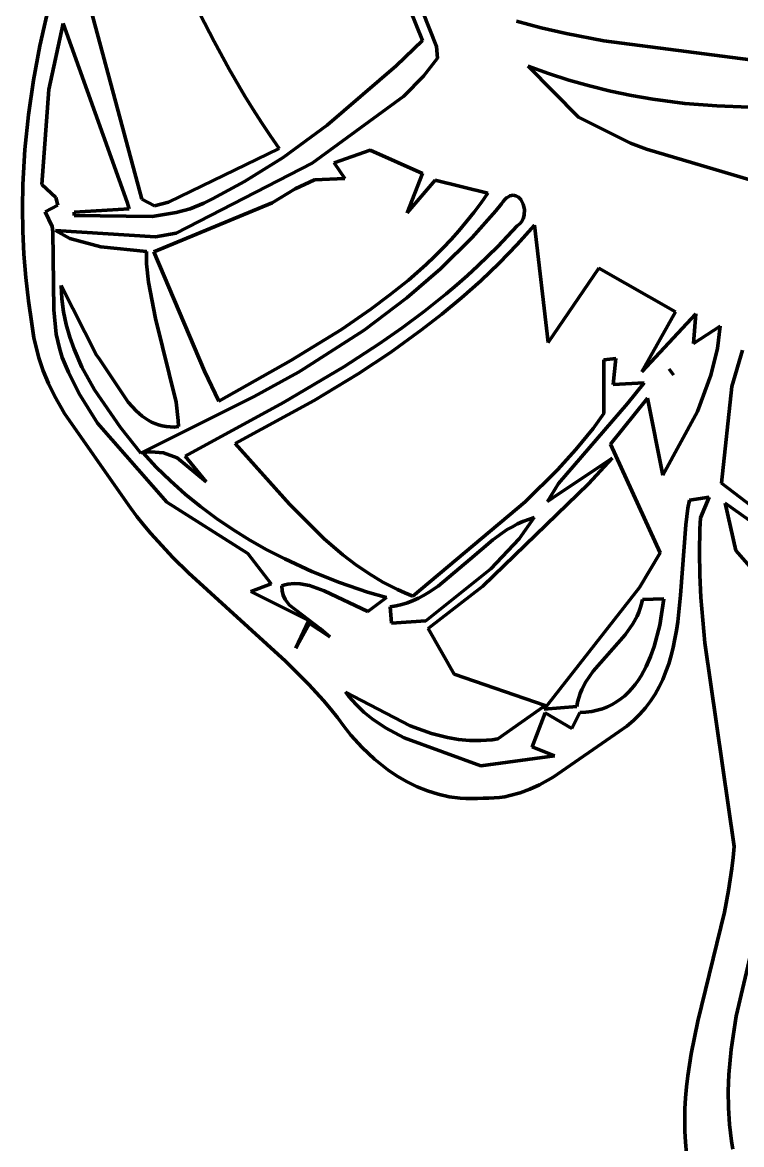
# Model space of a CAD drawing. Header units: millimetres. Extents: x 0 to 10.4, y 0 to 10.4.
# Drawn here: x 3.508 to 4.383, y 1.623 to 2.99 of the extents above; entities that cross this region are included whole.
import ezdxf

# ---------------------------------------------------------------- set-up
doc = ezdxf.new("R2010")
doc.units = ezdxf.units.MM
doc.layers.add('color#2b2b2bff', color=7, linetype='CONTINUOUS', lineweight=100)
doc.layers.add('color#fdfdfdff', color=7, linetype='CONTINUOUS', lineweight=100)

msp = doc.modelspace()

# ---------------------------------------------------------------- linework, layer by layer
at = {"layer": 'color#2b2b2bff'}
for p, q in [((3.9614, 3.0516), (3.9947, 2.9676)), ((4.0119, 2.9604), (3.9795, 3.043)), ((3.5835, 3.0329), (3.6529, 2.7744)), ((3.5287, 2.9612), (3.5414, 3.0165)), ((3.741, 2.9664), (3.7237, 3.0003)), ((3.5573, 2.9884), (3.5399, 2.9081)), ((3.6353, 2.7707), (3.5573, 2.9884)), ((4.1094, 2.9912), (4.1394, 2.9832)), ((4.1394, 2.9832), (4.1697, 2.9763)), ((3.7593, 2.933), (3.741, 2.9664)), ((3.9947, 2.9676), (3.9629, 2.9369)), ((4.1697, 2.9763), (4.2156, 2.9674)), ((4.2156, 2.9674), (4.4164, 2.9412)), ((3.5209, 2.9193), (3.5287, 2.9612)), ((4.0133, 2.9462), (4.0119, 2.9604)), ((3.9961, 2.9245), (4.0133, 2.9462)), ((3.7785, 2.9001), (3.7593, 2.933)), ((3.9629, 2.9369), (3.8788, 2.8645)), ((4.1235, 2.9364), (4.1847, 2.8743)), ((4.1481, 2.9275), (4.1235, 2.9364)), ((4.173, 2.9195), (4.1481, 2.9275)), ((3.5148, 2.8772), (3.5209, 2.9193)), ((3.972, 2.8998), (3.9961, 2.9245)), ((4.1982, 2.9124), (4.173, 2.9195)), ((4.2237, 2.9061), (4.1982, 2.9124)), ((3.5399, 2.9081), (3.5313, 2.7922)), ((3.7885, 2.8839), (3.7785, 2.9001)), ((3.8603, 2.8182), (3.972, 2.8998)), ((4.2493, 2.9008), (4.2237, 2.9061)), ((4.2752, 2.8963), (4.2493, 2.9008)), ((4.3142, 2.8912), (4.2752, 2.8963)), ((4.3535, 2.888), (4.3142, 2.8912)), ((4.3928, 2.8867), (4.3535, 2.888)), ((3.5105, 2.8348), (3.5148, 2.8772)), ((3.7988, 2.8678), (3.7885, 2.8839)), ((4.1847, 2.8743), (4.2481, 2.8429)), ((3.8094, 2.852), (3.7988, 2.8678)), ((3.8788, 2.8645), (3.825, 2.8254)), ((3.8203, 2.8362), (3.8094, 2.852)), ((3.5081, 2.7923), (3.5105, 2.8348)), ((3.6853, 2.7708), (3.8203, 2.8362)), ((3.9309, 2.834), (3.8873, 2.8188)), ((3.9947, 2.8056), (3.9309, 2.834)), ((4.2481, 2.8429), (4.2678, 2.8353)), ((4.2678, 2.8353), (4.3962, 2.7973)), ((3.695, 2.733), (3.8603, 2.8182)), ((3.825, 2.8254), (3.7781, 2.796)), ((3.8873, 2.8188), (3.9001, 2.7995)), ((3.9763, 2.7579), (3.9947, 2.8056)), ((3.5076, 2.764), (3.5081, 2.7923)), ((3.5313, 2.7922), (3.5484, 2.7767)), ((3.7781, 2.796), (3.7392, 2.7749)), ((3.8632, 2.7979), (3.8397, 2.7869)), ((3.9001, 2.7995), (3.8632, 2.7979)), ((4.0103, 2.7978), (3.9763, 2.7579)), ((4.0744, 2.7819), (4.0103, 2.7978)), ((3.5484, 2.7767), (3.5507, 2.7672)), ((3.8397, 2.7869), (3.8117, 2.7701)), ((4.0661, 2.77), (4.0744, 2.7819)), ((4.0973, 2.776), (4.0953, 2.7741)), ((4.0994, 2.7775), (4.0973, 2.776)), ((4.1014, 2.7785), (4.0994, 2.7775)), ((4.1033, 2.7791), (4.1014, 2.7785)), ((4.1051, 2.7793), (4.1033, 2.7791)), ((4.1069, 2.7791), (4.1051, 2.7793)), ((4.1087, 2.7787), (4.1069, 2.7791)), ((4.1118, 2.7769), (4.1087, 2.7787)), ((4.1145, 2.7741), (4.1118, 2.7769)), ((3.5079, 2.7356), (3.5076, 2.764)), ((3.5507, 2.7672), (3.5354, 2.7589)), ((3.5704, 2.7587), (3.6377, 2.7628)), ((3.6377, 2.7628), (3.6353, 2.7707)), ((3.6529, 2.7744), (3.6685, 2.7662)), ((3.8117, 2.7701), (3.6677, 2.7103)), ((3.6685, 2.7662), (3.6853, 2.7708)), ((3.7118, 2.7629), (3.6948, 2.7581)), ((3.7284, 2.7695), (3.7118, 2.7629)), ((3.7392, 2.7749), (3.7284, 2.7695)), ((4.0575, 2.7584), (4.0661, 2.77)), ((4.0911, 2.7688), (4.0842, 2.7604)), ((4.0932, 2.7717), (4.0911, 2.7688)), ((4.0953, 2.7741), (4.0932, 2.7717)), ((4.1175, 2.7685), (4.1145, 2.7741)), ((4.119, 2.7619), (4.1175, 2.7685)), ((4.1188, 2.7551), (4.119, 2.7619)), ((3.5354, 2.7589), (3.5439, 2.7411)), ((3.5705, 2.7545), (3.5704, 2.7587)), ((3.6656, 2.7534), (3.5705, 2.7545)), ((3.6948, 2.7581), (3.6656, 2.7534)), ((4.0485, 2.7471), (4.0575, 2.7584)), ((4.0842, 2.7604), (4.0553, 2.7279)), ((4.1153, 2.7468), (4.1175, 2.7507)), ((4.1175, 2.7507), (4.1188, 2.7551)), ((3.5093, 2.7073), (3.5079, 2.7356)), ((3.5439, 2.7411), (3.5446, 2.7352)), ((3.5446, 2.7352), (3.5459, 2.6396)), ((3.5653, 2.7267), (3.5478, 2.7363)), ((3.5478, 2.7363), (3.6698, 2.7288)), ((4.0296, 2.7254), (4.0392, 2.7361)), ((4.0392, 2.7361), (4.0485, 2.7471)), ((4.0984, 2.7294), (4.11, 2.7421)), ((4.11, 2.7421), (4.112, 2.7435)), ((4.112, 2.7435), (4.1138, 2.745)), ((4.1138, 2.745), (4.1153, 2.7468)), ((4.1311, 2.7427), (4.1208, 2.7309)), ((4.1477, 2.6), (4.1311, 2.7427)), ((3.6032, 2.7163), (3.5653, 2.7267)), ((3.6698, 2.7288), (3.695, 2.733)), ((4.0553, 2.7279), (4.0167, 2.6897)), ((4.0197, 2.7149), (4.0296, 2.7254)), ((4.0865, 2.717), (4.0984, 2.7294)), ((4.1208, 2.7309), (4.1102, 2.7193)), ((3.5116, 2.679), (3.5093, 2.7073)), ((3.6585, 2.7107), (3.6032, 2.7163)), ((3.6587, 2.6956), (3.6585, 2.7107)), ((3.6677, 2.7103), (3.7293, 2.565)), ((4.0096, 2.7048), (4.0197, 2.7149)), ((4.0744, 2.7049), (4.0865, 2.717)), ((4.1102, 2.7193), (4.0884, 2.6967)), ((3.6609, 2.6732), (3.6587, 2.6956)), ((3.9885, 2.6853), (3.9992, 2.6949)), ((3.9992, 2.6949), (4.0096, 2.7048)), ((4.0495, 2.6815), (4.0621, 2.6931)), ((4.0621, 2.6931), (4.0744, 2.7049)), ((4.0884, 2.6967), (4.0658, 2.6751)), ((4.0167, 2.6897), (3.9757, 2.6542)), ((3.9776, 2.6759), (3.9885, 2.6853)), ((4.0367, 2.6703), (4.0495, 2.6815)), ((4.2095, 2.6906), (4.1477, 2.6)), ((4.303, 2.6372), (4.2095, 2.6906)), ((3.5148, 2.6508), (3.5116, 2.679)), ((3.555, 2.6611), (3.5547, 2.6693)), ((3.5547, 2.6693), (3.5979, 2.5843)), ((3.6698, 2.6292), (3.6609, 2.6732)), ((3.9552, 2.6578), (3.9776, 2.6759)), ((4.0237, 2.6593), (4.0367, 2.6703)), ((4.0658, 2.6751), (4.0424, 2.6544)), ((3.5556, 2.6531), (3.555, 2.6611)), ((3.5577, 2.6372), (3.5556, 2.6531)), ((3.9757, 2.6542), (3.9236, 2.6149)), ((3.9321, 2.6405), (3.9552, 2.6578)), ((3.9972, 2.638), (4.0237, 2.6593)), ((4.0424, 2.6544), (4.0184, 2.6344)), ((3.5192, 2.6226), (3.5148, 2.6508)), ((3.5459, 2.6396), (3.5487, 2.6102)), ((3.8963, 2.6159), (3.9321, 2.6405)), ((3.5609, 2.6217), (3.5577, 2.6372)), ((3.6947, 2.5272), (3.6698, 2.6292)), ((3.9699, 2.6177), (3.9972, 2.638)), ((4.0184, 2.6344), (3.9937, 2.6152)), ((4.2621, 2.5642), (4.303, 2.6372)), ((4.3278, 2.6347), (4.2621, 2.5642)), ((4.325, 2.5988), (4.3278, 2.6347)), ((3.5202, 2.6141), (3.5192, 2.6226)), ((3.5216, 2.6057), (3.5202, 2.6141)), ((3.5652, 2.6065), (3.5609, 2.6217)), ((3.8345, 2.5779), (3.8963, 2.6159)), ((3.9236, 2.6149), (3.8504, 2.5679)), ((3.942, 2.5982), (3.9699, 2.6177)), ((3.9937, 2.6152), (3.9557, 2.5878)), ((4.3575, 2.6198), (4.325, 2.5988)), ((4.3541, 2.5927), (4.3575, 2.6198)), ((3.5233, 2.5975), (3.5216, 2.6057)), ((3.5253, 2.5893), (3.5233, 2.5975)), ((3.5487, 2.6102), (3.5525, 2.5929)), ((3.5705, 2.5917), (3.5652, 2.6065)), ((3.8991, 2.5702), (3.942, 2.5982)), ((3.5276, 2.5813), (3.5253, 2.5893)), ((3.5525, 2.5929), (3.5561, 2.5815)), ((3.58, 2.57), (3.5705, 2.5917)), ((3.5979, 2.5843), (3.6005, 2.5806)), ((3.9557, 2.5878), (3.9166, 2.5619)), ((4.3462, 2.5599), (4.3541, 2.5927)), ((4.3846, 2.5906), (4.3718, 2.5464)), ((3.533, 2.5655), (3.5276, 2.5813)), ((3.5561, 2.5815), (3.5608, 2.5704)), ((3.5608, 2.5704), (3.5636, 2.5637)), ((3.5953, 2.5422), (3.58, 2.57)), ((3.6005, 2.5806), (3.6363, 2.5273)), ((3.7468, 2.5283), (3.8345, 2.5779)), ((3.8257, 2.5266), (3.8991, 2.5702)), ((4.2156, 2.5789), (4.2305, 2.5805)), ((4.2157, 2.5134), (4.2156, 2.5789)), ((4.2305, 2.5805), (4.227, 2.5486)), ((3.5394, 2.5501), (3.533, 2.5655)), ((3.5636, 2.5637), (3.5761, 2.538)), ((3.7293, 2.565), (3.7468, 2.5283)), ((3.8439, 2.5637), (3.7897, 2.5342)), ((3.8504, 2.5679), (3.8439, 2.5637)), ((3.9166, 2.5619), (3.863, 2.5293)), ((4.2953, 2.5672), (4.3004, 2.5604)), ((4.3004, 2.5604), (4.2953, 2.5672)), ((4.3297, 2.5157), (4.3462, 2.5599)), ((3.5467, 2.5351), (3.5394, 2.5501)), ((4.227, 2.5486), (4.265, 2.5508)), ((4.265, 2.5508), (4.2447, 2.5257)), ((4.3718, 2.5464), (4.3589, 2.4286)), ((3.5589, 2.5132), (3.5467, 2.5351)), ((3.5761, 2.538), (3.5988, 2.5018)), ((3.627, 2.4962), (3.5953, 2.5422)), ((3.7897, 2.5342), (3.6517, 2.4652)), ((3.863, 2.5293), (3.7667, 2.477)), ((4.2239, 2.4759), (4.2688, 2.532)), ((4.2688, 2.532), (4.2877, 2.4384)), ((3.6363, 2.5273), (3.6461, 2.5165)), ((3.6461, 2.5165), (3.6532, 2.5103)), ((3.6973, 2.5049), (3.6947, 2.5272)), ((3.7058, 2.4614), (3.8257, 2.5266)), ((4.2447, 2.5257), (4.1605, 2.4282)), ((4.2877, 2.4384), (4.3297, 2.5157)), ((3.6313, 2.4096), (3.5589, 2.5132)), ((3.5988, 2.5018), (3.6836, 2.4053)), ((3.6532, 2.5103), (3.6608, 2.5051)), ((3.6608, 2.5051), (3.6648, 2.5029)), ((3.6648, 2.5029), (3.669, 2.501)), ((3.6977, 2.4974), (3.6973, 2.5049)), ((4.2026, 2.4953), (4.2157, 2.5134)), ((3.6517, 2.4652), (3.627, 2.4962)), ((3.669, 2.501), (3.6733, 2.4994)), ((3.6733, 2.4994), (3.6778, 2.4982)), ((3.6778, 2.4982), (3.6825, 2.4974)), ((3.6825, 2.4974), (3.6874, 2.497)), ((3.6874, 2.497), (3.6924, 2.4969)), ((3.6924, 2.4969), (3.6977, 2.4974)), ((4.1817, 2.4694), (4.2026, 2.4953)), ((3.7667, 2.477), (3.833, 2.4029)), ((4.2845, 2.3437), (4.2239, 2.4759)), ((3.6541, 2.4659), (3.664, 2.4668)), ((3.6705, 2.4481), (3.6541, 2.4659)), ((3.664, 2.4668), (3.6795, 2.4654)), ((3.6795, 2.4654), (3.6962, 2.4593)), ((3.7315, 2.4302), (3.7058, 2.4614)), ((4.1594, 2.4446), (4.1817, 2.4694)), ((3.6877, 2.4312), (3.6705, 2.4481)), ((3.6962, 2.4593), (3.7315, 2.4302)), ((4.1536, 2.4106), (4.2113, 2.4493)), ((4.2257, 2.4589), (4.1972, 2.4278)), ((4.2113, 2.4493), (4.2257, 2.4589)), ((4.1197, 2.4056), (4.1594, 2.4446)), ((3.7058, 2.4151), (3.6877, 2.4312)), ((4.1972, 2.4278), (4.0683, 2.3031)), ((4.1605, 2.4282), (4.1469, 2.4061)), ((4.3589, 2.4286), (4.4801, 2.3354)), ((3.639, 2.3986), (3.6313, 2.4096)), ((3.7245, 2.3999), (3.7058, 2.4151)), ((4.1469, 2.4061), (4.1536, 2.4106)), ((4.3199, 2.4078), (4.3181, 2.398)), ((4.3439, 2.4114), (4.3199, 2.4078)), ((4.3335, 2.3863), (4.3439, 2.4114)), ((3.647, 2.3879), (3.639, 2.3986)), ((3.6836, 2.4053), (3.7822, 2.3427)), ((3.7438, 2.3855), (3.7245, 2.3999)), ((3.833, 2.4029), (3.8751, 2.3607)), ((3.9829, 2.291), (4.1197, 2.4056)), ((4.3181, 2.398), (4.3154, 2.3776)), ((4.3636, 2.404), (4.3766, 2.3466)), ((4.4213, 2.3629), (4.3636, 2.404)), ((3.6553, 2.3775), (3.647, 2.3879)), ((3.7638, 2.3719), (3.7438, 2.3855)), ((4.1107, 2.3788), (4.1043, 2.3755)), ((4.1172, 2.3818), (4.1107, 2.3788)), ((4.1126, 2.3608), (4.131, 2.3866)), ((4.124, 2.3844), (4.1172, 2.3818)), ((4.131, 2.3866), (4.124, 2.3844)), ((4.3327, 2.3724), (4.3335, 2.3863)), ((3.6639, 2.3673), (3.6553, 2.3775)), ((3.6727, 2.3573), (3.6639, 2.3673)), ((3.7844, 2.3592), (3.7638, 2.3719)), ((4.0921, 2.368), (4.0804, 2.3595)), ((4.0981, 2.3719), (4.0921, 2.368)), ((4.1043, 2.3755), (4.0981, 2.3719)), ((4.3154, 2.3776), (4.309, 2.2919)), ((4.3321, 2.3446), (4.3327, 2.3724)), ((3.6909, 2.338), (3.6727, 2.3573)), ((3.8054, 2.3473), (3.7844, 2.3592)), ((3.8751, 2.3607), (3.8976, 2.3414)), ((4.0804, 2.3595), (4.0527, 2.3359)), ((4.078, 2.324), (4.1126, 2.3608)), ((3.7097, 2.3193), (3.6909, 2.338)), ((3.7822, 2.3427), (3.8106, 2.3059)), ((3.827, 2.3362), (3.8054, 2.3473)), ((3.8976, 2.3414), (3.9133, 2.3294)), ((4.2593, 2.3015), (4.2845, 2.3437)), ((4.3325, 2.3169), (4.3321, 2.3446)), ((4.3766, 2.3466), (4.4721, 2.2367)), ((3.86, 2.321), (3.827, 2.3362)), ((3.9133, 2.3294), (3.9296, 2.3183)), ((3.9988, 2.261), (4.078, 2.324)), ((4.0527, 2.3359), (4.0139, 2.3031)), ((3.828, 2.2115), (3.7097, 2.3193)), ((3.8937, 2.3076), (3.86, 2.321)), ((3.9296, 2.3183), (3.9466, 2.3081)), ((4.3338, 2.2892), (4.3325, 2.3169)), ((3.8106, 2.3059), (3.7857, 2.2966)), ((3.7857, 2.2966), (3.8563, 2.2612)), ((3.8233, 2.3033), (3.8272, 2.3045)), ((3.8238, 2.2974), (3.8233, 2.3033)), ((3.8253, 2.2919), (3.8238, 2.2974)), ((3.8272, 2.3045), (3.831, 2.3053)), ((3.831, 2.3053), (3.8385, 2.3062)), ((3.8385, 2.3062), (3.846, 2.306)), ((3.846, 2.306), (3.857, 2.3039)), ((3.857, 2.3039), (3.8752, 2.2973)), ((3.8752, 2.2973), (3.9283, 2.2722)), ((3.928, 2.2959), (3.8937, 2.3076)), ((3.9466, 2.3081), (3.9554, 2.3034)), ((3.9554, 2.3034), (3.9643, 2.299)), ((3.9643, 2.299), (3.9735, 2.2948)), ((4.0683, 2.3031), (4.0016, 2.2514)), ((4.0139, 2.3031), (4.0021, 2.2952)), ((4.143, 2.1534), (4.2593, 2.3015)), ((3.8277, 2.2868), (3.8253, 2.2919)), ((3.8328, 2.2798), (3.8277, 2.2868)), ((3.9511, 2.2891), (3.928, 2.2959)), ((3.9283, 2.2722), (3.9511, 2.2891)), ((3.9767, 2.2829), (3.9698, 2.2807)), ((3.9735, 2.2948), (3.9829, 2.291)), ((3.9833, 2.2854), (3.9767, 2.2829)), ((3.9898, 2.2883), (3.9833, 2.2854)), ((3.996, 2.2916), (3.9898, 2.2883)), ((4.0021, 2.2952), (3.996, 2.2916)), ((4.2628, 2.2869), (4.2616, 2.2815)), ((4.2889, 2.2878), (4.2628, 2.2869)), ((4.2838, 2.2557), (4.2889, 2.2878)), ((4.309, 2.2919), (4.3057, 2.2597)), ((4.3387, 2.2339), (4.3338, 2.2892)), ((3.8707, 2.2512), (3.8328, 2.2798)), ((3.9627, 2.279), (3.9554, 2.2778)), ((3.9554, 2.2778), (3.9571, 2.2581)), ((3.9698, 2.2807), (3.9627, 2.279)), ((4.2582, 2.2712), (4.2561, 2.2663)), ((4.2601, 2.2762), (4.2582, 2.2712)), ((4.2616, 2.2815), (4.2601, 2.2762)), ((3.8563, 2.2612), (3.8406, 2.2276)), ((3.8406, 2.2276), (3.8574, 2.2574)), ((3.8574, 2.2574), (3.8818, 2.2414)), ((3.9571, 2.2581), (3.9988, 2.261)), ((4.251, 2.257), (4.2418, 2.2439)), ((4.2561, 2.2663), (4.251, 2.257)), ((4.277, 2.2297), (4.2838, 2.2557)), ((4.3057, 2.2597), (4.3041, 2.2492)), ((3.8818, 2.2414), (3.8707, 2.2512)), ((4.0016, 2.2514), (4.0333, 2.1958)), ((4.2418, 2.2439), (4.2027, 2.1993)), ((4.3041, 2.2492), (4.3023, 2.2388)), ((4.2726, 2.2172), (4.277, 2.2297)), ((4.3002, 2.2285), (4.2976, 2.2184)), ((4.3023, 2.2388), (4.3002, 2.2285)), ((4.3745, 1.986), (4.3387, 2.2339)), ((4.2673, 2.2051), (4.2726, 2.2172)), ((4.2976, 2.2184), (4.2947, 2.2085)), ((3.8562, 2.1833), (3.828, 2.2115)), ((4.2611, 2.1937), (4.2673, 2.2051)), ((4.2947, 2.2085), (4.2913, 2.1989)), ((4.0333, 2.1958), (4.1442, 2.1575)), ((4.2027, 2.1993), (4.1938, 2.1863)), ((4.254, 2.1832), (4.2577, 2.1883)), ((4.2577, 2.1883), (4.2611, 2.1937)), ((4.2875, 2.1895), (4.2831, 2.1803)), ((4.2913, 2.1989), (4.2875, 2.1895)), ((3.8741, 2.1637), (3.8562, 2.1833)), ((3.98, 2.1328), (3.9011, 2.1739)), ((3.9011, 2.1739), (3.9052, 2.1686)), ((4.1889, 2.177), (4.1869, 2.1722)), ((4.1938, 2.1863), (4.1889, 2.177)), ((4.2412, 2.1695), (4.2458, 2.1738)), ((4.2458, 2.1738), (4.25, 2.1784)), ((4.25, 2.1784), (4.254, 2.1832)), ((4.2831, 2.1803), (4.2782, 2.1715)), ((3.8827, 2.1535), (3.8741, 2.1637)), ((3.9052, 2.1686), (3.9139, 2.1587)), ((4.1838, 2.1619), (4.1828, 2.1565)), ((4.1852, 2.1672), (4.1838, 2.1619)), ((4.1869, 2.1722), (4.1852, 2.1672)), ((4.2259, 2.1588), (4.2313, 2.162)), ((4.2313, 2.162), (4.2364, 2.1656)), ((4.2364, 2.1656), (4.2412, 2.1695)), ((4.2726, 2.163), (4.2664, 2.1548)), ((4.2782, 2.1715), (4.2726, 2.163)), ((3.8911, 2.1432), (3.8827, 2.1535)), ((3.9139, 2.1587), (3.9234, 2.1497)), ((3.9234, 2.1497), (3.9335, 2.1415)), ((4.1442, 2.1575), (4.0866, 2.117)), ((4.1283, 2.1075), (4.1442, 2.1487)), ((4.1828, 2.1565), (4.143, 2.1534)), ((4.1442, 2.1487), (4.1768, 2.1297)), ((4.1768, 2.1297), (4.1864, 2.149)), ((4.1864, 2.149), (4.1939, 2.1494)), ((4.1939, 2.1494), (4.201, 2.1504)), ((4.201, 2.1504), (4.2077, 2.1518)), ((4.2077, 2.1518), (4.2141, 2.1537)), ((4.2141, 2.1537), (4.2202, 2.1561)), ((4.2202, 2.1561), (4.2259, 2.1588)), ((4.2596, 2.147), (4.252, 2.1395)), ((4.2664, 2.1548), (4.2596, 2.147)), ((3.8992, 2.1325), (3.8911, 2.1432)), ((3.9076, 2.1217), (3.8992, 2.1325)), ((3.9335, 2.1415), (3.9496, 2.1306)), ((4.0056, 2.1236), (3.98, 2.1328)), ((4.2436, 2.1325), (4.2344, 2.126)), ((4.252, 2.1395), (4.2436, 2.1325)), ((3.9214, 2.1063), (3.9076, 2.1217)), ((3.9496, 2.1306), (3.9727, 2.1181)), ((4.0252, 2.1186), (4.0056, 2.1236)), ((4.2344, 2.126), (4.1541, 2.0705)), ((3.9364, 2.0921), (3.9214, 2.1063)), ((3.9727, 2.1181), (4.0657, 2.0843)), ((4.0386, 2.1164), (4.0252, 2.1186)), ((4.052, 2.1151), (4.0386, 2.1164)), ((4.0657, 2.115), (4.052, 2.1151)), ((4.0726, 2.1154), (4.0657, 2.115)), ((4.0796, 2.116), (4.0726, 2.1154)), ((4.0866, 2.117), (4.0796, 2.116)), ((4.1557, 2.0965), (4.1283, 2.1075)), ((3.9527, 2.0793), (3.9364, 2.0921)), ((4.0657, 2.0843), (4.1557, 2.0965)), ((3.9641, 2.0716), (3.9527, 2.0793)), ((3.976, 2.0647), (3.9641, 2.0716)), ((3.9883, 2.0587), (3.976, 2.0647)), ((4.1541, 2.0705), (4.1373, 2.0611)), ((4.0009, 2.0537), (3.9883, 2.0587)), ((4.0139, 2.0496), (4.0009, 2.0537)), ((4.1137, 2.0513), (4.1014, 2.0479)), ((4.1257, 2.0558), (4.1137, 2.0513)), ((4.1373, 2.0611), (4.1257, 2.0558)), ((4.0273, 2.0466), (4.0139, 2.0496)), ((4.0408, 2.0448), (4.0273, 2.0466)), ((4.0477, 2.0443), (4.0408, 2.0448)), ((4.0547, 2.0442), (4.0477, 2.0443)), ((4.0617, 2.0444), (4.0547, 2.0442)), ((4.0687, 2.0449), (4.0617, 2.0444)), ((4.0755, 2.0448), (4.0687, 2.0449)), ((4.0822, 2.0451), (4.0755, 2.0448)), ((4.0887, 2.0457), (4.0822, 2.0451)), ((4.0951, 2.0466), (4.0887, 2.0457)), ((4.1014, 2.0479), (4.0951, 2.0466)), ((4.3734, 1.9725), (4.3745, 1.986)), ((4.3718, 1.9591), (4.3734, 1.9725)), ((4.3677, 1.9323), (4.3718, 1.9591)), ((4.3625, 1.9057), (4.3677, 1.9323)), ((4.3303, 1.7732), (4.3625, 1.9057)), ((4.3955, 1.8586), (4.3768, 1.7792)), ((4.3768, 1.7792), (4.3707, 1.7387)), ((4.3222, 1.7334), (4.3303, 1.7732)), ((4.3707, 1.7387), (4.368, 1.7082)), ((4.3181, 1.7067), (4.3222, 1.7334)), ((4.3165, 1.6933), (4.3181, 1.7067)), ((4.368, 1.7082), (4.3673, 1.6878)), ((4.3153, 1.6799), (4.3165, 1.6933)), ((4.3673, 1.6878), (4.3676, 1.6675)), ((4.3145, 1.6664), (4.3153, 1.6799)), ((4.3142, 1.6529), (4.3145, 1.6664)), ((4.3676, 1.6675), (4.3689, 1.6473)), ((4.3144, 1.6393), (4.3142, 1.6529)), ((4.3689, 1.6473), (4.3713, 1.6271)), ((4.3151, 1.6257), (4.3144, 1.6393)), ((4.3713, 1.6271), (4.3729, 1.6171)), ((4.3163, 1.612), (4.3151, 1.6257))]:
    msp.add_line(p, q, dxfattribs=at)
at = {"layer": 'color#fdfdfdff'}
for p, q in [((3.9947, 2.9676), (3.9614, 3.0516)), ((3.9795, 3.043), (4.0119, 2.9604)), ((3.6529, 2.7744), (3.5835, 3.0329)), ((3.5414, 3.0165), (3.5287, 2.9612)), ((3.7237, 3.0003), (3.741, 2.9664)), ((3.5399, 2.9081), (3.5573, 2.9884)), ((3.5573, 2.9884), (3.6353, 2.7707)), ((4.1394, 2.9832), (4.1094, 2.9912)), ((4.1697, 2.9763), (4.1394, 2.9832)), ((3.741, 2.9664), (3.7593, 2.933)), ((3.9629, 2.9369), (3.9947, 2.9676)), ((4.2156, 2.9674), (4.1697, 2.9763)), ((4.4164, 2.9412), (4.2156, 2.9674)), ((3.5287, 2.9612), (3.5209, 2.9193)), ((4.0119, 2.9604), (4.0133, 2.9462)), ((4.0133, 2.9462), (3.9961, 2.9245)), ((3.7593, 2.933), (3.7785, 2.9001)), ((3.8788, 2.8645), (3.9629, 2.9369)), ((4.1235, 2.9364), (4.1481, 2.9275)), ((4.1847, 2.8743), (4.1235, 2.9364)), ((4.1481, 2.9275), (4.173, 2.9195)), ((3.5209, 2.9193), (3.5148, 2.8772)), ((3.9961, 2.9245), (3.972, 2.8998)), ((4.173, 2.9195), (4.1982, 2.9124)), ((4.1982, 2.9124), (4.2237, 2.9061)), ((3.5313, 2.7922), (3.5399, 2.9081)), ((3.7785, 2.9001), (3.7885, 2.8839)), ((3.972, 2.8998), (3.8603, 2.8182)), ((4.2237, 2.9061), (4.2493, 2.9008)), ((4.2493, 2.9008), (4.2752, 2.8963)), ((4.2752, 2.8963), (4.3142, 2.8912)), ((4.3142, 2.8912), (4.3535, 2.888)), ((4.3535, 2.888), (4.3928, 2.8867)), ((3.5148, 2.8772), (3.5105, 2.8348)), ((3.7885, 2.8839), (3.7988, 2.8678)), ((4.2481, 2.8429), (4.1847, 2.8743)), ((3.7988, 2.8678), (3.8094, 2.852)), ((3.825, 2.8254), (3.8788, 2.8645)), ((3.8094, 2.852), (3.8203, 2.8362)), ((3.5105, 2.8348), (3.5081, 2.7923)), ((3.8203, 2.8362), (3.6853, 2.7708)), ((3.8873, 2.8188), (3.9309, 2.834)), ((3.9309, 2.834), (3.9947, 2.8056)), ((4.2678, 2.8353), (4.2481, 2.8429)), ((4.3962, 2.7973), (4.2678, 2.8353)), ((3.8603, 2.8182), (3.695, 2.733)), ((3.7781, 2.796), (3.825, 2.8254)), ((3.9001, 2.7995), (3.8873, 2.8188)), ((3.9947, 2.8056), (3.9763, 2.7579)), ((3.5081, 2.7923), (3.5076, 2.764)), ((3.5484, 2.7767), (3.5313, 2.7922)), ((3.7392, 2.7749), (3.7781, 2.796)), ((3.8397, 2.7869), (3.8632, 2.7979)), ((3.8632, 2.7979), (3.9001, 2.7995)), ((3.9763, 2.7579), (4.0103, 2.7978)), ((4.0103, 2.7978), (4.0744, 2.7819)), ((3.5507, 2.7672), (3.5484, 2.7767)), ((3.8117, 2.7701), (3.8397, 2.7869)), ((4.0744, 2.7819), (4.0661, 2.77)), ((4.0953, 2.7741), (4.0973, 2.776)), ((4.0973, 2.776), (4.0994, 2.7775)), ((4.0994, 2.7775), (4.1014, 2.7785)), ((4.1014, 2.7785), (4.1033, 2.7791)), ((4.1033, 2.7791), (4.1051, 2.7793)), ((4.1051, 2.7793), (4.1069, 2.7791)), ((4.1069, 2.7791), (4.1087, 2.7787)), ((4.1087, 2.7787), (4.1118, 2.7769)), ((4.1118, 2.7769), (4.1145, 2.7741)), ((3.5076, 2.764), (3.5079, 2.7356)), ((3.5354, 2.7589), (3.5507, 2.7672)), ((3.6377, 2.7628), (3.5704, 2.7587)), ((3.6353, 2.7707), (3.6377, 2.7628)), ((3.6685, 2.7662), (3.6529, 2.7744)), ((3.6677, 2.7103), (3.8117, 2.7701)), ((3.6853, 2.7708), (3.6685, 2.7662)), ((3.6948, 2.7581), (3.7118, 2.7629)), ((3.7118, 2.7629), (3.7284, 2.7695)), ((3.7284, 2.7695), (3.7392, 2.7749)), ((4.0661, 2.77), (4.0575, 2.7584)), ((4.0842, 2.7604), (4.0911, 2.7688)), ((4.0911, 2.7688), (4.0932, 2.7717)), ((4.0932, 2.7717), (4.0953, 2.7741)), ((4.1145, 2.7741), (4.1175, 2.7685)), ((4.1175, 2.7685), (4.119, 2.7619)), ((4.119, 2.7619), (4.1188, 2.7551)), ((3.5439, 2.7411), (3.5354, 2.7589)), ((3.5704, 2.7587), (3.5705, 2.7545)), ((3.5705, 2.7545), (3.6656, 2.7534)), ((3.6656, 2.7534), (3.6948, 2.7581)), ((4.0575, 2.7584), (4.0485, 2.7471)), ((4.0553, 2.7279), (4.0842, 2.7604)), ((4.1175, 2.7507), (4.1153, 2.7468)), ((4.1188, 2.7551), (4.1175, 2.7507)), ((3.5079, 2.7356), (3.5093, 2.7073)), ((3.5446, 2.7352), (3.5439, 2.7411)), ((3.5459, 2.6396), (3.5446, 2.7352)), ((3.6698, 2.7288), (3.5478, 2.7363)), ((3.5478, 2.7363), (3.5653, 2.7267)), ((4.0392, 2.7361), (4.0296, 2.7254)), ((4.0485, 2.7471), (4.0392, 2.7361)), ((4.11, 2.7421), (4.0984, 2.7294)), ((4.112, 2.7435), (4.11, 2.7421)), ((4.1138, 2.745), (4.112, 2.7435)), ((4.1153, 2.7468), (4.1138, 2.745)), ((4.1208, 2.7309), (4.1311, 2.7427)), ((4.1311, 2.7427), (4.1477, 2.6)), ((3.5653, 2.7267), (3.6032, 2.7163)), ((3.695, 2.733), (3.6698, 2.7288)), ((4.0167, 2.6897), (4.0553, 2.7279)), ((4.0296, 2.7254), (4.0197, 2.7149)), ((4.0984, 2.7294), (4.0865, 2.717)), ((4.1102, 2.7193), (4.1208, 2.7309)), ((3.5093, 2.7073), (3.5116, 2.679)), ((3.6032, 2.7163), (3.6585, 2.7107)), ((3.6585, 2.7107), (3.6587, 2.6956)), ((3.7293, 2.565), (3.6677, 2.7103)), ((4.0197, 2.7149), (4.0096, 2.7048)), ((4.0865, 2.717), (4.0744, 2.7049)), ((4.0884, 2.6967), (4.1102, 2.7193)), ((3.6587, 2.6956), (3.6609, 2.6732)), ((3.9992, 2.6949), (3.9885, 2.6853)), ((4.0096, 2.7048), (3.9992, 2.6949)), ((4.0621, 2.6931), (4.0495, 2.6815)), ((4.0744, 2.7049), (4.0621, 2.6931)), ((4.0658, 2.6751), (4.0884, 2.6967)), ((3.9757, 2.6542), (4.0167, 2.6897)), ((3.9885, 2.6853), (3.9776, 2.6759)), ((4.0495, 2.6815), (4.0367, 2.6703)), ((4.1477, 2.6), (4.2095, 2.6906)), ((4.2095, 2.6906), (4.303, 2.6372)), ((3.5116, 2.679), (3.5148, 2.6508)), ((3.5979, 2.5843), (3.5547, 2.6693)), ((3.5547, 2.6693), (3.555, 2.6611)), ((3.6609, 2.6732), (3.6698, 2.6292)), ((3.9776, 2.6759), (3.9552, 2.6578)), ((4.0367, 2.6703), (4.0237, 2.6593)), ((4.0424, 2.6544), (4.0658, 2.6751)), ((3.555, 2.6611), (3.5556, 2.6531)), ((3.5556, 2.6531), (3.5577, 2.6372)), ((3.9236, 2.6149), (3.9757, 2.6542)), ((3.9552, 2.6578), (3.9321, 2.6405)), ((4.0237, 2.6593), (3.9972, 2.638)), ((4.0184, 2.6344), (4.0424, 2.6544)), ((3.5148, 2.6508), (3.5192, 2.6226)), ((3.5487, 2.6102), (3.5459, 2.6396)), ((3.9321, 2.6405), (3.8963, 2.6159)), ((3.5577, 2.6372), (3.5609, 2.6217)), ((3.6698, 2.6292), (3.6947, 2.5272)), ((3.9972, 2.638), (3.9699, 2.6177)), ((3.9937, 2.6152), (4.0184, 2.6344)), ((4.303, 2.6372), (4.2621, 2.5642)), ((4.2621, 2.5642), (4.3278, 2.6347)), ((4.3278, 2.6347), (4.325, 2.5988)), ((3.5192, 2.6226), (3.5202, 2.6141)), ((3.5202, 2.6141), (3.5216, 2.6057)), ((3.5609, 2.6217), (3.5652, 2.6065)), ((3.8963, 2.6159), (3.8345, 2.5779)), ((3.8504, 2.5679), (3.9236, 2.6149)), ((3.9699, 2.6177), (3.942, 2.5982)), ((3.9557, 2.5878), (3.9937, 2.6152)), ((4.325, 2.5988), (4.3575, 2.6198)), ((4.3575, 2.6198), (4.3541, 2.5927)), ((3.5216, 2.6057), (3.5233, 2.5975)), ((3.5233, 2.5975), (3.5253, 2.5893)), ((3.5525, 2.5929), (3.5487, 2.6102)), ((3.5652, 2.6065), (3.5705, 2.5917)), ((3.942, 2.5982), (3.8991, 2.5702)), ((3.5253, 2.5893), (3.5276, 2.5813)), ((3.5561, 2.5815), (3.5525, 2.5929)), ((3.5705, 2.5917), (3.58, 2.57)), ((3.6005, 2.5806), (3.5979, 2.5843)), ((3.9166, 2.5619), (3.9557, 2.5878)), ((4.3541, 2.5927), (4.3462, 2.5599)), ((4.3718, 2.5464), (4.3846, 2.5906)), ((3.5276, 2.5813), (3.533, 2.5655)), ((3.5608, 2.5704), (3.5561, 2.5815)), ((3.5636, 2.5637), (3.5608, 2.5704)), ((3.58, 2.57), (3.5953, 2.5422)), ((3.6363, 2.5273), (3.6005, 2.5806)), ((3.8345, 2.5779), (3.7468, 2.5283)), ((3.8991, 2.5702), (3.8257, 2.5266)), ((4.2305, 2.5805), (4.2156, 2.5789)), ((4.2156, 2.5789), (4.2157, 2.5134)), ((4.227, 2.5486), (4.2305, 2.5805)), ((3.533, 2.5655), (3.5394, 2.5501)), ((3.5761, 2.538), (3.5636, 2.5637)), ((3.7468, 2.5283), (3.7293, 2.565)), ((3.7897, 2.5342), (3.8439, 2.5637)), ((3.8439, 2.5637), (3.8504, 2.5679)), ((3.863, 2.5293), (3.9166, 2.5619)), ((4.2953, 2.5672), (4.3004, 2.5604)), ((4.3004, 2.5604), (4.2953, 2.5672)), ((4.3462, 2.5599), (4.3297, 2.5157)), ((3.5394, 2.5501), (3.5467, 2.5351)), ((4.265, 2.5508), (4.227, 2.5486)), ((4.2447, 2.5257), (4.265, 2.5508)), ((4.3589, 2.4286), (4.3718, 2.5464)), ((3.5467, 2.5351), (3.5589, 2.5132)), ((3.5988, 2.5018), (3.5761, 2.538)), ((3.5953, 2.5422), (3.627, 2.4962)), ((3.6517, 2.4652), (3.7897, 2.5342)), ((3.7667, 2.477), (3.863, 2.5293)), ((4.2688, 2.532), (4.2239, 2.4759)), ((4.2877, 2.4384), (4.2688, 2.532)), ((3.6461, 2.5165), (3.6363, 2.5273)), ((3.6532, 2.5103), (3.6461, 2.5165)), ((3.6947, 2.5272), (3.6973, 2.5049)), ((3.8257, 2.5266), (3.7058, 2.4614)), ((4.1605, 2.4282), (4.2447, 2.5257)), ((4.3297, 2.5157), (4.2877, 2.4384)), ((3.5589, 2.5132), (3.6313, 2.4096)), ((3.6836, 2.4053), (3.5988, 2.5018)), ((3.6608, 2.5051), (3.6532, 2.5103)), ((3.6648, 2.5029), (3.6608, 2.5051)), ((3.669, 2.501), (3.6648, 2.5029)), ((3.6973, 2.5049), (3.6977, 2.4974)), ((4.2157, 2.5134), (4.2026, 2.4953)), ((3.627, 2.4962), (3.6517, 2.4652)), ((3.6733, 2.4994), (3.669, 2.501)), ((3.6778, 2.4982), (3.6733, 2.4994)), ((3.6825, 2.4974), (3.6778, 2.4982)), ((3.6874, 2.497), (3.6825, 2.4974)), ((3.6924, 2.4969), (3.6874, 2.497)), ((3.6977, 2.4974), (3.6924, 2.4969)), ((4.2026, 2.4953), (4.1817, 2.4694)), ((3.833, 2.4029), (3.7667, 2.477)), ((4.2239, 2.4759), (4.2845, 2.3437)), ((3.664, 2.4668), (3.6541, 2.4659)), ((3.6541, 2.4659), (3.6705, 2.4481)), ((3.6795, 2.4654), (3.664, 2.4668)), ((3.6962, 2.4593), (3.6795, 2.4654)), ((3.7058, 2.4614), (3.7315, 2.4302)), ((4.1817, 2.4694), (4.1594, 2.4446)), ((3.6705, 2.4481), (3.6877, 2.4312)), ((3.7315, 2.4302), (3.6962, 2.4593)), ((4.2113, 2.4493), (4.1536, 2.4106)), ((4.1972, 2.4278), (4.2257, 2.4589)), ((4.2257, 2.4589), (4.2113, 2.4493)), ((4.1594, 2.4446), (4.1197, 2.4056)), ((3.6877, 2.4312), (3.7058, 2.4151)), ((4.0683, 2.3031), (4.1972, 2.4278)), ((4.1469, 2.4061), (4.1605, 2.4282)), ((4.4801, 2.3354), (4.3589, 2.4286)), ((3.6313, 2.4096), (3.639, 2.3986)), ((3.7058, 2.4151), (3.7245, 2.3999)), ((4.1536, 2.4106), (4.1469, 2.4061)), ((4.3181, 2.398), (4.3199, 2.4078)), ((4.3199, 2.4078), (4.3439, 2.4114)), ((4.3439, 2.4114), (4.3335, 2.3863)), ((3.639, 2.3986), (3.647, 2.3879)), ((3.7822, 2.3427), (3.6836, 2.4053)), ((3.7245, 2.3999), (3.7438, 2.3855)), ((3.8751, 2.3607), (3.833, 2.4029)), ((4.1197, 2.4056), (3.9829, 2.291)), ((4.3154, 2.3776), (4.3181, 2.398)), ((4.3636, 2.404), (4.4213, 2.3629)), ((4.3766, 2.3466), (4.3636, 2.404)), ((3.647, 2.3879), (3.6553, 2.3775)), ((3.7438, 2.3855), (3.7638, 2.3719)), ((4.1043, 2.3755), (4.1107, 2.3788)), ((4.1107, 2.3788), (4.1172, 2.3818)), ((4.131, 2.3866), (4.1126, 2.3608)), ((4.1172, 2.3818), (4.124, 2.3844)), ((4.124, 2.3844), (4.131, 2.3866)), ((4.3335, 2.3863), (4.3327, 2.3724)), ((3.6553, 2.3775), (3.6639, 2.3673)), ((3.6639, 2.3673), (3.6727, 2.3573)), ((3.7638, 2.3719), (3.7844, 2.3592)), ((4.0804, 2.3595), (4.0921, 2.368)), ((4.0921, 2.368), (4.0981, 2.3719)), ((4.0981, 2.3719), (4.1043, 2.3755)), ((4.309, 2.2919), (4.3154, 2.3776)), ((4.3327, 2.3724), (4.3321, 2.3446)), ((3.6727, 2.3573), (3.6909, 2.338)), ((3.7844, 2.3592), (3.8054, 2.3473)), ((3.8976, 2.3414), (3.8751, 2.3607)), ((4.0527, 2.3359), (4.0804, 2.3595)), ((4.1126, 2.3608), (4.078, 2.324)), ((3.6909, 2.338), (3.7097, 2.3193)), ((3.8106, 2.3059), (3.7822, 2.3427)), ((3.8054, 2.3473), (3.827, 2.3362)), ((3.9133, 2.3294), (3.8976, 2.3414)), ((4.2845, 2.3437), (4.2593, 2.3015)), ((4.3321, 2.3446), (4.3325, 2.3169)), ((4.4721, 2.2367), (4.3766, 2.3466)), ((3.827, 2.3362), (3.86, 2.321)), ((3.9296, 2.3183), (3.9133, 2.3294)), ((4.078, 2.324), (3.9988, 2.261)), ((4.0139, 2.3031), (4.0527, 2.3359)), ((3.7097, 2.3193), (3.828, 2.2115)), ((3.86, 2.321), (3.8937, 2.3076)), ((3.9466, 2.3081), (3.9296, 2.3183)), ((4.3325, 2.3169), (4.3338, 2.2892)), ((3.7857, 2.2966), (3.8106, 2.3059)), ((3.8563, 2.2612), (3.7857, 2.2966)), ((3.8272, 2.3045), (3.8233, 2.3033)), ((3.8233, 2.3033), (3.8238, 2.2974)), ((3.8238, 2.2974), (3.8253, 2.2919)), ((3.831, 2.3053), (3.8272, 2.3045)), ((3.8385, 2.3062), (3.831, 2.3053)), ((3.846, 2.306), (3.8385, 2.3062)), ((3.857, 2.3039), (3.846, 2.306)), ((3.8752, 2.2973), (3.857, 2.3039)), ((3.9283, 2.2722), (3.8752, 2.2973)), ((3.8937, 2.3076), (3.928, 2.2959)), ((3.9554, 2.3034), (3.9466, 2.3081)), ((3.9643, 2.299), (3.9554, 2.3034)), ((3.9735, 2.2948), (3.9643, 2.299)), ((4.0016, 2.2514), (4.0683, 2.3031)), ((4.0021, 2.2952), (4.0139, 2.3031)), ((4.2593, 2.3015), (4.143, 2.1534)), ((3.8253, 2.2919), (3.8277, 2.2868)), ((3.8277, 2.2868), (3.8328, 2.2798)), ((3.928, 2.2959), (3.9511, 2.2891)), ((3.9511, 2.2891), (3.9283, 2.2722)), ((3.9698, 2.2807), (3.9767, 2.2829)), ((3.9829, 2.291), (3.9735, 2.2948)), ((3.9767, 2.2829), (3.9833, 2.2854)), ((3.9833, 2.2854), (3.9898, 2.2883)), ((3.9898, 2.2883), (3.996, 2.2916)), ((3.996, 2.2916), (4.0021, 2.2952)), ((4.2616, 2.2815), (4.2628, 2.2869)), ((4.2628, 2.2869), (4.2889, 2.2878)), ((4.2889, 2.2878), (4.2838, 2.2557)), ((4.3057, 2.2597), (4.309, 2.2919)), ((4.3338, 2.2892), (4.3387, 2.2339)), ((3.8328, 2.2798), (3.8707, 2.2512)), ((3.9554, 2.2778), (3.9627, 2.279)), ((3.9571, 2.2581), (3.9554, 2.2778)), ((3.9627, 2.279), (3.9698, 2.2807)), ((4.2561, 2.2663), (4.2582, 2.2712)), ((4.2582, 2.2712), (4.2601, 2.2762)), ((4.2601, 2.2762), (4.2616, 2.2815)), ((3.8406, 2.2276), (3.8563, 2.2612)), ((3.8574, 2.2574), (3.8406, 2.2276)), ((3.8818, 2.2414), (3.8574, 2.2574)), ((3.9988, 2.261), (3.9571, 2.2581)), ((4.2418, 2.2439), (4.251, 2.257)), ((4.251, 2.257), (4.2561, 2.2663)), ((4.2838, 2.2557), (4.277, 2.2297)), ((4.3041, 2.2492), (4.3057, 2.2597)), ((3.8707, 2.2512), (3.8818, 2.2414)), ((4.0333, 2.1958), (4.0016, 2.2514)), ((4.2027, 2.1993), (4.2418, 2.2439)), ((4.3023, 2.2388), (4.3041, 2.2492)), ((4.277, 2.2297), (4.2726, 2.2172)), ((4.2976, 2.2184), (4.3002, 2.2285)), ((4.3002, 2.2285), (4.3023, 2.2388)), ((4.3387, 2.2339), (4.3745, 1.986)), ((4.2726, 2.2172), (4.2673, 2.2051)), ((4.2947, 2.2085), (4.2976, 2.2184)), ((3.828, 2.2115), (3.8562, 2.1833)), ((4.2673, 2.2051), (4.2611, 2.1937)), ((4.2913, 2.1989), (4.2947, 2.2085)), ((4.1442, 2.1575), (4.0333, 2.1958)), ((4.1938, 2.1863), (4.2027, 2.1993)), ((4.2577, 2.1883), (4.254, 2.1832)), ((4.2611, 2.1937), (4.2577, 2.1883)), ((4.2831, 2.1803), (4.2875, 2.1895)), ((4.2875, 2.1895), (4.2913, 2.1989)), ((3.8562, 2.1833), (3.8741, 2.1637)), ((3.9052, 2.1686), (3.9011, 2.1739)), ((3.9011, 2.1739), (3.98, 2.1328)), ((4.1869, 2.1722), (4.1889, 2.177)), ((4.1889, 2.177), (4.1938, 2.1863)), ((4.2458, 2.1738), (4.2412, 2.1695)), ((4.25, 2.1784), (4.2458, 2.1738)), ((4.254, 2.1832), (4.25, 2.1784)), ((4.2782, 2.1715), (4.2831, 2.1803)), ((3.8741, 2.1637), (3.8827, 2.1535)), ((3.9139, 2.1587), (3.9052, 2.1686)), ((4.1828, 2.1565), (4.1838, 2.1619)), ((4.1838, 2.1619), (4.1852, 2.1672)), ((4.1852, 2.1672), (4.1869, 2.1722)), ((4.2313, 2.162), (4.2259, 2.1588)), ((4.2364, 2.1656), (4.2313, 2.162)), ((4.2412, 2.1695), (4.2364, 2.1656)), ((4.2664, 2.1548), (4.2726, 2.163)), ((4.2726, 2.163), (4.2782, 2.1715)), ((3.8827, 2.1535), (3.8911, 2.1432)), ((3.9234, 2.1497), (3.9139, 2.1587)), ((3.9335, 2.1415), (3.9234, 2.1497)), ((4.0866, 2.117), (4.1442, 2.1575)), ((4.1442, 2.1487), (4.1283, 2.1075)), ((4.143, 2.1534), (4.1828, 2.1565)), ((4.1768, 2.1297), (4.1442, 2.1487)), ((4.1864, 2.149), (4.1768, 2.1297)), ((4.1939, 2.1494), (4.1864, 2.149)), ((4.201, 2.1504), (4.1939, 2.1494)), ((4.2077, 2.1518), (4.201, 2.1504)), ((4.2141, 2.1537), (4.2077, 2.1518)), ((4.2202, 2.1561), (4.2141, 2.1537)), ((4.2259, 2.1588), (4.2202, 2.1561)), ((4.252, 2.1395), (4.2596, 2.147)), ((4.2596, 2.147), (4.2664, 2.1548)), ((3.8911, 2.1432), (3.8992, 2.1325)), ((3.8992, 2.1325), (3.9076, 2.1217)), ((3.9496, 2.1306), (3.9335, 2.1415)), ((3.98, 2.1328), (4.0056, 2.1236)), ((4.2344, 2.126), (4.2436, 2.1325)), ((4.2436, 2.1325), (4.252, 2.1395)), ((3.9076, 2.1217), (3.9214, 2.1063)), ((3.9727, 2.1181), (3.9496, 2.1306)), ((4.0056, 2.1236), (4.0252, 2.1186)), ((4.1541, 2.0705), (4.2344, 2.126)), ((3.9214, 2.1063), (3.9364, 2.0921)), ((4.0657, 2.0843), (3.9727, 2.1181)), ((4.0252, 2.1186), (4.0386, 2.1164)), ((4.0386, 2.1164), (4.052, 2.1151)), ((4.052, 2.1151), (4.0657, 2.115)), ((4.0657, 2.115), (4.0726, 2.1154)), ((4.0726, 2.1154), (4.0796, 2.116)), ((4.0796, 2.116), (4.0866, 2.117)), ((4.1283, 2.1075), (4.1557, 2.0965)), ((3.9364, 2.0921), (3.9527, 2.0793)), ((4.1557, 2.0965), (4.0657, 2.0843)), ((3.9527, 2.0793), (3.9641, 2.0716)), ((3.9641, 2.0716), (3.976, 2.0647)), ((3.976, 2.0647), (3.9883, 2.0587)), ((4.1373, 2.0611), (4.1541, 2.0705)), ((3.9883, 2.0587), (4.0009, 2.0537)), ((4.0009, 2.0537), (4.0139, 2.0496)), ((4.1014, 2.0479), (4.1137, 2.0513)), ((4.1137, 2.0513), (4.1257, 2.0558)), ((4.1257, 2.0558), (4.1373, 2.0611)), ((4.0139, 2.0496), (4.0273, 2.0466)), ((4.0273, 2.0466), (4.0408, 2.0448)), ((4.0408, 2.0448), (4.0477, 2.0443)), ((4.0477, 2.0443), (4.0547, 2.0442)), ((4.0547, 2.0442), (4.0617, 2.0444)), ((4.0617, 2.0444), (4.0687, 2.0449)), ((4.0687, 2.0449), (4.0755, 2.0448)), ((4.0755, 2.0448), (4.0822, 2.0451)), ((4.0822, 2.0451), (4.0887, 2.0457)), ((4.0887, 2.0457), (4.0951, 2.0466)), ((4.0951, 2.0466), (4.1014, 2.0479)), ((4.3745, 1.986), (4.3734, 1.9725)), ((4.3734, 1.9725), (4.3718, 1.9591)), ((4.3718, 1.9591), (4.3677, 1.9323)), ((4.3677, 1.9323), (4.3625, 1.9057)), ((4.3625, 1.9057), (4.3303, 1.7732)), ((4.3768, 1.7792), (4.3955, 1.8586)), ((4.3707, 1.7387), (4.3768, 1.7792)), ((4.3303, 1.7732), (4.3222, 1.7334)), ((4.368, 1.7082), (4.3707, 1.7387)), ((4.3222, 1.7334), (4.3181, 1.7067)), ((4.3181, 1.7067), (4.3165, 1.6933)), ((4.3673, 1.6878), (4.368, 1.7082)), ((4.3165, 1.6933), (4.3153, 1.6799)), ((4.3676, 1.6675), (4.3673, 1.6878)), ((4.3153, 1.6799), (4.3145, 1.6664)), ((4.3145, 1.6664), (4.3142, 1.6529)), ((4.3689, 1.6473), (4.3676, 1.6675)), ((4.3142, 1.6529), (4.3144, 1.6393)), ((4.3713, 1.6271), (4.3689, 1.6473)), ((4.3144, 1.6393), (4.3151, 1.6257)), ((4.3729, 1.6171), (4.3713, 1.6271)), ((4.3151, 1.6257), (4.3163, 1.612))]:
    msp.add_line(p, q, dxfattribs=at)

doc.saveas('drawing.dxf')
